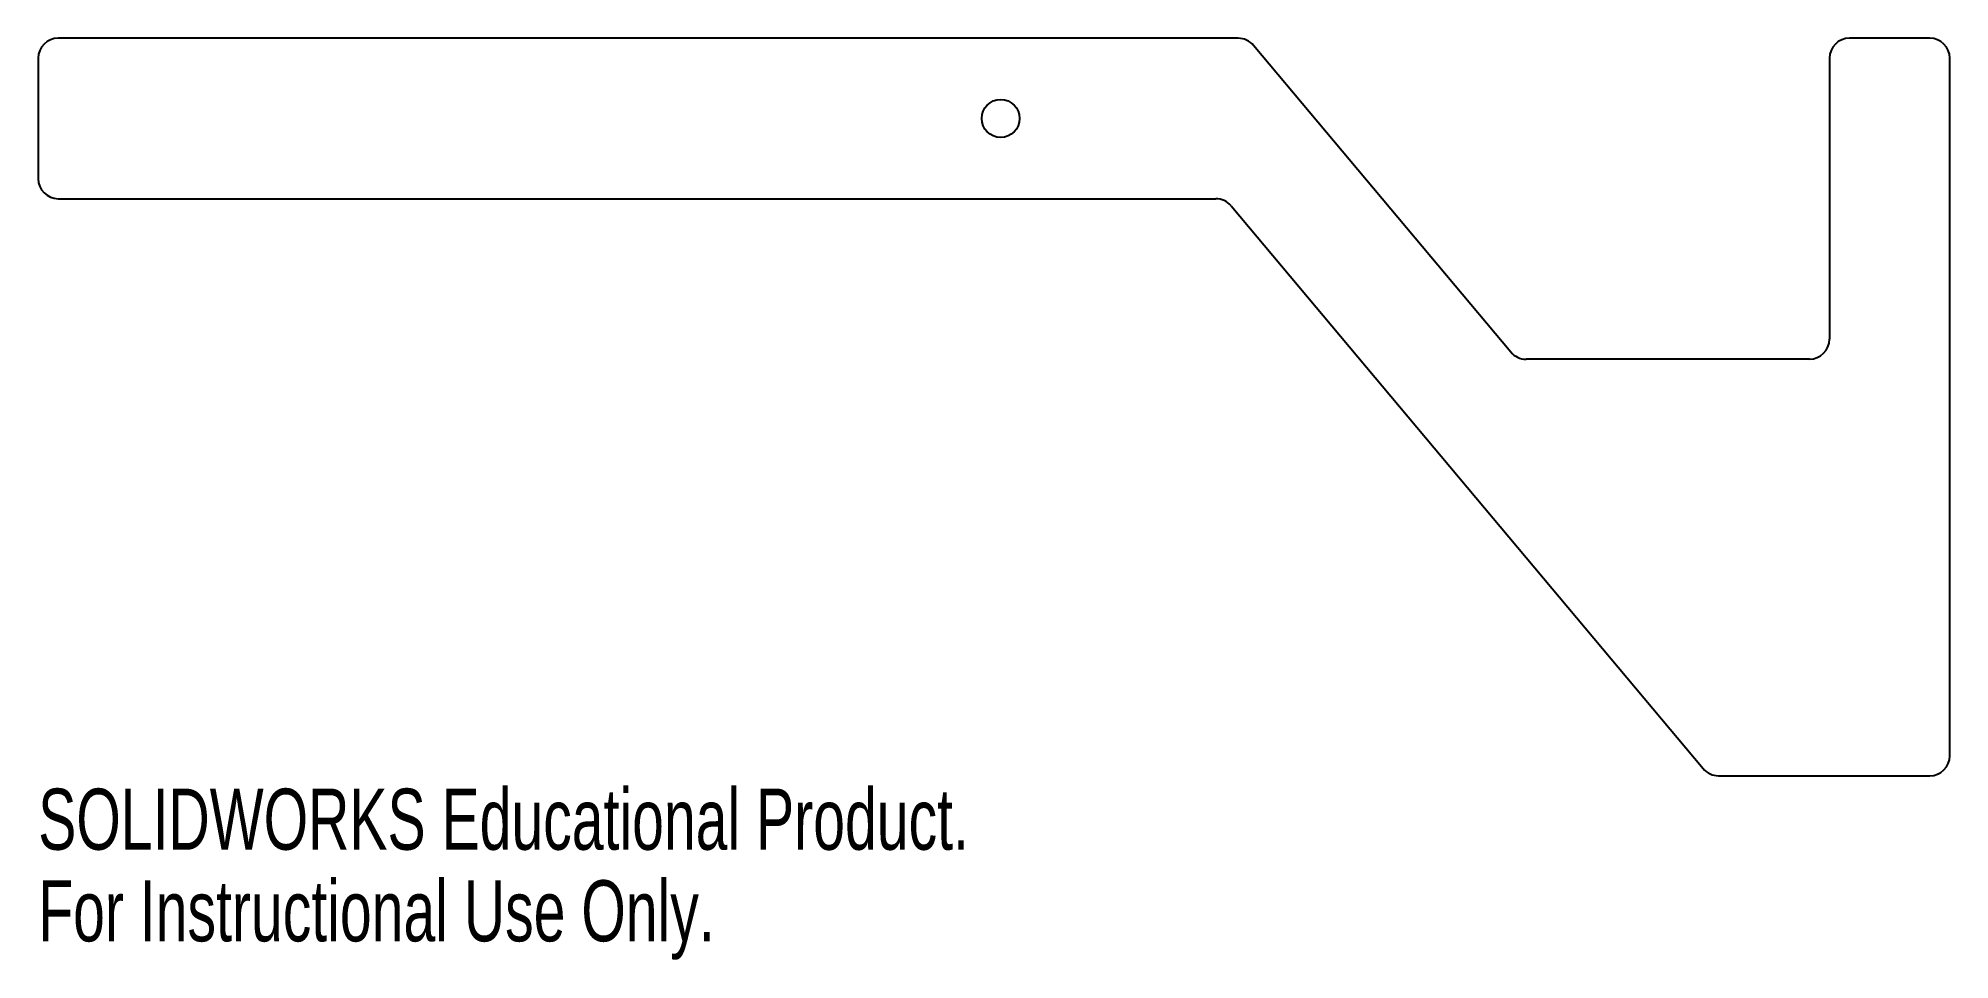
# Model space of a CAD drawing. Header units: inches. Extents: x -2.98 to 2.98, y -1.72 to 1.15.
import ezdxf

# ---------------------------------------------------------------- set-up
doc = ezdxf.new("R2010")
doc.units = ezdxf.units.IN
doc.header["$MEASUREMENT"] = 0
doc.styles.add('SLDTEXTSTYLE0', font='TXT', dxfattribs={"width": 0.7})

msp = doc.modelspace()

# ---------------------------------------------------------------- linework, layer by layer
at = {"color": 7, "linetype": 'Continuous', "lineweight": 25}
for p, q in [((0.7611, 1.1491), (-2.9166, 1.1491)), ((2.9166, 1.1491), (2.6666, 1.1491)), ((-2.9791, 1.0866), (-2.9791, 0.7116)), ((1.6106, 0.1714), (0.809, 1.1267)), ((2.6041, 1.0866), (2.6041, 0.2116)), ((2.9791, -1.0866), (2.9791, 1.0866)), ((-2.9166, 0.6491), (0.6911, 0.6491)), ((0.739, 0.6267), (2.2103, -1.1267)), ((2.5416, 0.1491), (1.6585, 0.1491)), ((2.2582, -1.1491), (2.9166, -1.1491))]:
    msp.add_line(p, q, dxfattribs=at)
msp.add_circle((0.0209, 0.8991), 0.0591, dxfattribs=at)
for centre, start, end in [((-2.9166, 1.0866), 90, 180), ((0.7611, 1.0866), 40, 90), ((2.6666, 1.0866), 90, 180), ((2.9166, 1.0866), 0, 90), ((-2.9166, 0.7116), 180, 270), ((0.6911, 0.5866), 40, 90), ((2.5416, 0.2116), 270, 0), ((1.6585, 0.2116), 220, 270), ((2.2582, -1.0866), 220, 270), ((2.9166, -1.0866), 270, 0)]:
    msp.add_arc(centre, 0.0625, start, end, dxfattribs=at)

# ---------------------------------------------------------------- texts
at = {"color": 7, "linetype": 'Continuous', "char_height": 0.1903, "attachment_point": 1, "style": 'SLDTEXTSTYLE0'}
for s, insert in [('SOLIDWORKS Educational Product.', (-2.9791, -1.1892)), ('For Instructional Use Only.', (-2.9791, -1.4747))]:
    msp.add_mtext(s, dxfattribs=dict(at, insert=insert))

doc.saveas('drawing.dxf')
